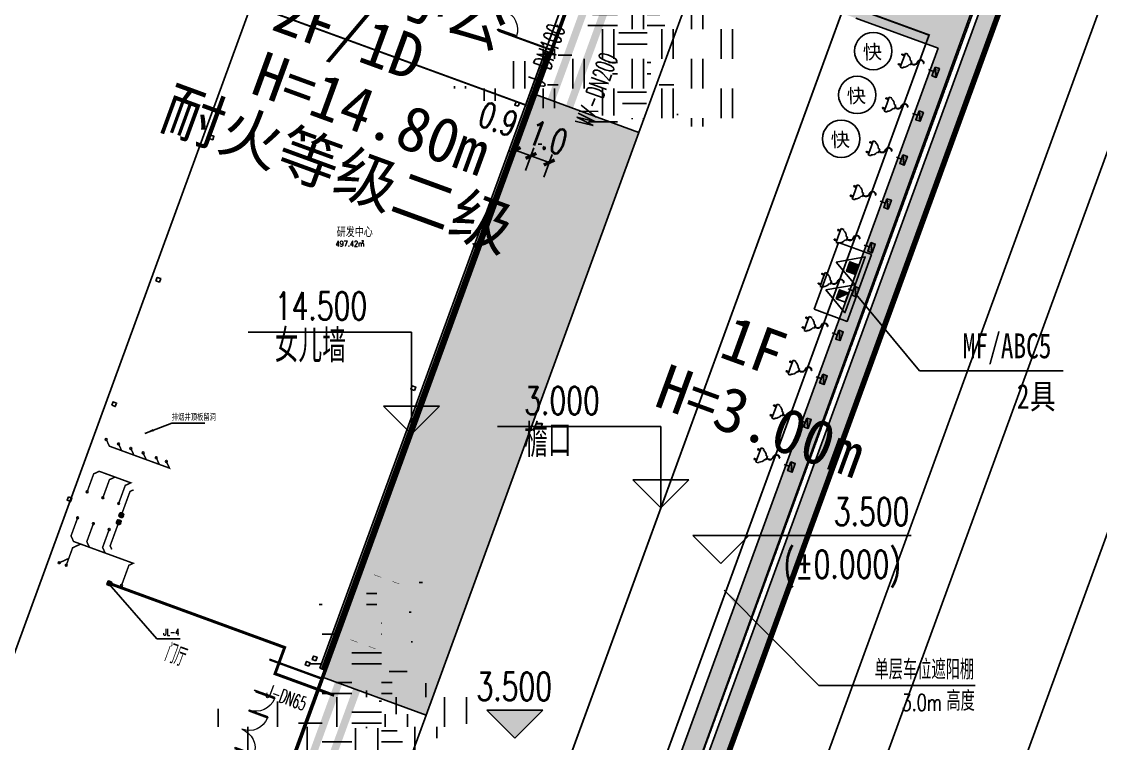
# Model space of a CAD drawing. Extents: x -11 to 40589024741, y -2 to 3380586937.
# Drawn here: x 40588321993 to 40588379754, y 3380354714 to 3380393351 of the extents above; entities that cross this region are included whole.
import ezdxf
from ezdxf.enums import TextEntityAlignment as Align

# ---------------------------------------------------------------- set-up
doc = ezdxf.new("R2010")
doc.units = 0
doc.header["$LTSCALE"] = 10
doc.header["$MEASUREMENT"] = 0
doc.linetypes.add('CENTER', pattern=[50.800000000000004, 31.75, -6.35, 6.35, -6.35])
doc.linetypes.add('DASH', pattern=[0.35, 0.25, -0.1])
doc.layers.get('Defpoints').update_dxf_attribs({"color": 210})
for name, color, linetype in [('0-WALL', 252, 'Continuous'), ('1-单体污水', 50, 'Continuous'), ('10平面$0$WINDOW', 4, 'Continuous'), ('A-FIRE-TEXT', 61, 'Continuous'), ('A-HATCH-1', 252, 'Continuous'), ('CURTWALL', 252, 'Continuous'), ('DIM_给水', 3, 'Continuous'), ('EQUIP_地漏', 7, 'Continuous'), ('FM_ZF消防', 1, 'Continuous'), ('PUB_TEXT', 7, 'Continuous'), ('SB_ZF污水', 2, 'Continuous'), ('SB_ZF消防', 1, 'Continuous'), ('TEXT_消防', 1, 'Continuous'), ('TEXT_给水', 3, 'Continuous'), ('WINDOW', 252, 'Continuous'), ('建-引出', 3, 'Continuous'), ('建-房间', 252, 'Continuous')]:
    doc.layers.add(name, color=color, linetype=linetype)
for name, color, linetype, lineweight in [('GPS-ZF消防', 1, 'TG_X', 60), ('GPS-ZF给水', 3, 'TG_J', 60), ('LG-ZF污水', 2, 'Continuous', 60), ('LG-ZF给水', 3, 'Continuous', 60)]:
    doc.layers.add(name, color=color, linetype=linetype, lineweight=lineweight)
doc.styles.add('-宋体', font='', dxfattribs={"width": 0.75})
doc.styles.add('_TCH_DIM_T3', font='SIMPLEX', dxfattribs={"width": 0.7058823529411765, "bigfont": 'GBCBIG'})
doc.styles.add('_TWT_PIPEDN', font='SIMPLEX', dxfattribs={"width": 0.6, "height": 3, "bigfont": 'HZTXT'})
doc.styles.add('_TWT_SERIAL', font='SIMPLEX', dxfattribs={"width": 0.8, "height": 3, "bigfont": 'HZTXT'})
doc.styles.add('A-AREA', font='SIMPLEX', dxfattribs={"bigfont": 'GBCBIG'})
doc.styles.add('A-STANDARD', font='SIMPLEX', dxfattribs={"bigfont": 'GBCBIG'})
doc.styles.add('note_txt', font='arial.ttf', dxfattribs={"width": 0.75})
doc.styles.get("Standard").update_dxf_attribs({"font": 'GBENOR', "width": 0.7, "bigfont": 'GBCBIG'})
doc.styles.add('TG_LINETYPE', font='SIMPLEX', dxfattribs={"width": 0.8, "height": 3.5, "bigfont": 'HZTXT'})
doc.styles.add('黑体', font='simhei.ttf', dxfattribs={"height": 12})
doc.styles.get('-宋体').set_extended_font_data('SimSun')
doc.linetypes.add('TG_J', pattern='A,2,-0.3,["J",TG_LINETYPE,S=0.1,R=0,X=-0.23,Y=-0.15],0', length=2.3)
doc.linetypes.add('TG_WX', pattern='A,3,-0.6,["WX",TG_LINETYPE,S=0.1,R=0,X=-0.52,Y=-0.15],0', length=3.6)
doc.linetypes.add('TG_X', pattern='A,5,-0.3,["X",TG_LINETYPE,S=0.1,R=0,X=-0.23,Y=-0.15],0', length=5.3)
doc.dimstyles.new('_TCH_ARCH&&450', dxfattribs={"dimtxt": 1338.75, "dimasz": 450, "dimexe": 450, "dimexo": 450, "dimgap": 568.1250000000001, "dimtad": 1, "dimdec": 1, "dimlfac": 0.001, "dimzin": 0, "dimdsep": 46, "dimtxsty": '_TCH_DIM_T3', "dimblk": 'ARCHTICK', "dimcen": 0.09, "dimclrt": 7, "dimazin": 2, "dimtfac": 1, "dimtdec": 1, "dimtix": 1, "dimtmove": 2, "dimatfit": 3, "dimfxl": 1, "dimtolj": 1, "dimtzin": 0, "dimarcsym": 0})
pattern_1 = [(359.7997433640027, (40586781652.23563, 3380096977.4066), (1605.582436069864, 1594.398018370558), [240, -48, 64, -48, 240, -960]), (359.7997433640027, (40586781572.40391, 3380097025.685915), (1605.582436069864, 1594.398018370558), [160, -120, 240, -120, 160, -800]), (359.7997433640027, (40586782134.63737, 3380097663.72473), (1605.582436069864, 1594.398018370558), [200, -80, 200, -1120]), (359.7997433640027, (40586781335.7607, 3380097986.51888), (1605.582436069864, 1594.398018370558), [80, -160, 80, -1280]), (89.79974336400268, (40586781495.75972, 3380097985.959663), (-1594.398018370558, 1605.582436069864), [143.9999999999999, -1456]), (89.79974336400268, (40586781972.40147, 3380097024.28786), (-1594.398018370558, 1605.582436069864), [159.9999999999999, -1440]), (89.79974336400268, (40586782374.6359, 3380097662.8859), (-1594.398018370558, 1605.582436069864), [159.9999999999999, -1440]), (44.79974336400269, (40586782180.34427, 3380097007.560975), (5.59220884975889, 1599.99022725065), [160, -2102.7416992]), (134.7997433640026, (40586781764.34681, 3380097009.014949), (-1599.99022725065, 5.59220884975889), [160, -2102.741699199999]), (63.23469218400269, (40586782132.37251, 3380097015.728695), (5.59220893125007, 1599.990227220076), [160, -3417.7087632]), (75.76349989400268, (40586782052.40098, 3380097024.008257), (5.592208906717815, 1599.990226980322), [159.9999999999999, -6436.969001599999]), (75.76349989400268, (40586782454.63541, 3380097662.606292), (5.592208906717815, 1599.990226980322), [128, -6468.969001599999]), (75.76349989400268, (40586781527.75951, 3380097985.847823), (5.592208906717815, 1599.990226980322), [112, -6484.969001599998]), (103.8359868340026, (40586781892.40195, 3380097024.567471), (5.592208790911286, 1599.990226980727), [160, -6436.9690016]), (103.8359868340026, (40586782294.63638, 3380097663.165513), (5.592208790911286, 1599.990226980727), [128, -6468.9690016]), (103.8359868340026, (40586781463.75992, 3380097986.071505), (5.592208790911286, 1599.990226980727), [112, -6484.9690016]), (116.3647945640027, (40586781812.37448, 3380097016.847134), (5.592208209553519, 1599.990227222598), [159.9999999999999, -3417.706876319998])]

# ---------------------------------------------------------------- blocks, each defined once
blk = doc.blocks.new('gfctuc')
blk.add_lwpolyline([(2035210, 4060000), (2035210, 4059500), (2035460, 4059500), (2035460, 4060000)], close=True)
blk.add_lwpolyline([(2035210, 4060000), (2035460, 4059500)])
at = {"layer": 'A-FIRE-TEXT', "style": 'note_txt', "width": 0.75}
blk.add_text('充电桩', height=139.1772151898734, rotation=270, dxfattribs=at).set_placement((2035259.942341931, 4059972.67247209))
blk = doc.blocks.new('AD-P-B01-B04$0$AD-PMDT-B1F$0$sdftr')
at = {"color": 0}
for p, q in [((-63179.66820573807, -35533.68236541748), (-63179.66820430756, -35513.68236541748)), ((-63029.66820287704, -35498.68238067627), (-63164.66820287704, -35498.68236541748)), ((-63029.66820669174, -35548.68238067627), (-63164.66820669174, -35548.68236541748)), ((-62879.66819572449, -35398.68238830566), (-63029.66819524765, -35398.68238067627)), ((-63029.66819524765, -35398.68238067627), (-63029.66822576523, -35798.68238067627)), ((-63029.66819524765, -36198.68238067627), (-63029.66822576523, -35798.68238067627)), ((-62879.66819953918, -35450.44548034668), (-62879.66819572449, -35398.68238830566)), ((-62631.43132638931, -35698.68235015869), (-62554.6682343483, -35698.6823425293)), ((-62554.6682343483, -35698.6823425293), (-62554.66821861267, -35898.6823425293)), ((-61279.66822099686, -35798.68238067627), (-61567.85486793518, -35798.68238067627)), ((-63179.66820573807, -36063.68238830566), (-63179.66820430756, -36083.68238830566)), ((-63029.66820669174, -36048.68238067627), (-63164.66820669174, -36048.68238830566)), ((-63029.66820287704, -36098.68238067627), (-63164.66820287704, -36098.68238830566)), ((-62879.66819572449, -36198.68236541748), (-63029.66819524765, -36198.68238067627)), ((-62879.66819953918, -36146.91927337646), (-62879.66819572449, -36198.68236541748)), ((-62554.66821861267, -35898.6823425293), (-62631.43131160736, -35898.68235015869)), ((-61903.29194688797, -36025.89001464844), (-61922.4681019783, -36020.20890045166))]:
    blk.add_line(p, q, dxfattribs=at)
for centre, radius, start, end in [((-63164.66820573807, -35513.68236541748), 14.99999983901487, 89.9994481207151, 179.9994487804537), ((-63164.66820573807, -35533.68236541748), 14.99999983901487, 179.999448780454, 270.0005518792849), ((-62979.6682267189, -35798.68238067627), 362.3105625749882, 16.02198612476414, 73.97801164851737), ((-62446.55021762848, -35969.03827667236), 211.7687965552811, 4.050402696118208, 120.7003111546453), ((-62446.55021762848, -35969.03827667236), 191.7687965552811, 4.615471466981901, 124.3185581620063), ((-63164.66820573807, -36063.68238830566), 14.99999983901487, 89.9994481207151, 179.9994487804623), ((-63164.66820573807, -36083.68238830566), 14.99999983901487, 179.9994487804626, 270.0005518792849), ((-62979.6682267189, -35798.68237304688), 362.3105625749882, 286.0219884239605, 343.9780126323384), ((-62076.24815130234, -35974.6501159668), 180.3867392073174, 173.3008811960428, 343.4975827951577), ((-62076.24815130234, -35974.6501159668), 160.3867392073174, 172.6314133079396, 343.4975850111159)]:
    blk.add_arc(centre, radius, start, end, dxfattribs=at)
at = {"xscale": -1, "rotation": 179.884104689103}
blk.add_blockref('gfctuc', (-2088273.631606102, 4028059.740234375), dxfattribs=at)
blk = doc.blocks.new('G$CBCF8E9EB')
blk.add_circle((0, 0), 1.000000000144161)
at = {"layer": 'PUB_TEXT', "style": '黑体'}
blk.add_text('快', height=0.7499999999999999, rotation=91.13371696691001, dxfattribs=at).set_placement((0.03260009200312197, -0.04583548964001238), align=Align.MIDDLE)
blk = doc.blocks.new('_ArchTick')
at = {"color": 0, "linetype": 'ByBlock', "const_width": 0.4}
blk.add_lwpolyline([(-0.5, -0.5), (0.5, 0.5)], dxfattribs=at)
blk = doc.blocks.new('*D1155')
at = {"layer": 'Defpoints', "color": 0, "transparency": 16777216}
for p in [(40588350241.50848, 3380385807.593119), (40588348824.6784, 3380384954.918186), (40588349799.80706, 3380384598.645052)]:
    blk.add_point(p, dxfattribs=at)
at = {"layer": 'FM_ZF消防', "color": 0, "lineweight": -2, "transparency": 16777216}
for p, q in [((40588348979.1061, 3380385377.590738), (40588349420.80753, 3380386586.538805)), ((40588349266.37982, 3380386163.866253), (40588350241.50848, 3380385807.593119)), ((40588349954.23476, 3380385021.317604), (40588350395.93619, 3380386230.265671))]:
    blk.add_line(p, q, dxfattribs=at)
at = {"layer": 'FM_ZF消防', "color": 0, "lineweight": -2, "transparency": 16777216, "xscale": 450, "yscale": 450, "zscale": 450}
for p, rotation in [((40588349266.37982, 3380386163.866253), 159.9297117251707), ((40588350241.50848, 3380385807.593119), 339.9297117251706)]:
    blk.add_blockref('_ArchTick', p, dxfattribs=dict(at, rotation=rotation))
at = {"layer": 'FM_ZF消防', "color": 7, "transparency": 16777216, "insert": (40588350178.62032, 3380387148.079208), "char_height": 1338.75, "attachment_point": 5, "rotation": 339.92971182822663, "style": '_TCH_DIM_T3'}
blk.add_mtext('\\A1;1.0', dxfattribs=at)
blk = doc.blocks.new('*D1156')
at = {"layer": 'Defpoints', "color": 0, "transparency": 16777216}
for p in [(40588349266.37983, 3380386163.866257), (40588347979.78815, 3380385263.607405), (40588348824.67841, 3380384954.918188)]:
    blk.add_point(p, dxfattribs=at)
at = {"layer": 'FM_ZF消防', "color": 0, "lineweight": -2, "transparency": 16777216}
for p, q in [((40588348134.21584, 3380385686.279957), (40588348575.91727, 3380386895.228024)), ((40588348421.48957, 3380386472.555473), (40588349266.37983, 3380386163.866257)), ((40588348979.1061, 3380385377.59074), (40588349420.80753, 3380386586.538807))]:
    blk.add_line(p, q, dxfattribs=at)
at = {"layer": 'FM_ZF消防', "color": 0, "lineweight": -2, "transparency": 16777216, "xscale": 450, "yscale": 450, "zscale": 450}
for p, rotation in [((40588348421.48957, 3380386472.555473), 159.9297117085167), ((40588349266.37983, 3380386163.866257), 339.9297117085168)]:
    blk.add_blockref('_ArchTick', p, dxfattribs=dict(at, rotation=rotation))
at = {"layer": 'FM_ZF消防', "color": 7, "transparency": 16777216, "insert": (40588347514.74721, 3380388121.35224), "char_height": 1338.75, "attachment_point": 5, "rotation": 339.9297118206503, "style": '_TCH_DIM_T3'}
blk.add_mtext('\\A1;0.9', dxfattribs=at)
blk = doc.blocks.new('$TwtSys$00000147')
blk.add_circle((0, 0, 1e-08), 25)
blk = doc.blocks.new('$TwtSys$00000141')
for p, q in [((-94.19606303561523, 7.672111694559135), (-10.08309029082739, 91.78508443935061)), ((-94.19606303561523, 7.672111694559135), (-10.08309029082739, 91.78508443935061)), ((-87.21916889109707, -35.05448014085778), (35.05448014085778, 87.21916889110071)), ((-87.21916889109707, -35.05448014085778), (35.05448014085778, 87.21916889110071)), ((-66.46803743153214, -66.46803743153941), (66.46803743153214, 66.46803743153214)), ((-66.46803743153214, -66.46803743153578), (66.46803743153214, 66.46803743153214)), ((-32.35611368903483, -87.061266563549), (87.58274635417911, 32.87759347966494)), ((-32.35611368903483, -87.061266563549), (87.58274635417911, 32.87759347966858)), ((11.43110768805855, -92.25951895252001), (92.2594807012465, -11.43114593933933)), ((11.43110768805855, -92.25951895252001), (92.2594807012465, -11.43114593933933))]:
    blk.add_line(p, q)
blk.add_circle((0, 0), 94)
blk.add_circle((0, 0), 94)
blk = doc.blocks.new('10平面$0$$DorLib2D$00000002')
for p, q in [((-0.5, -1e-16), (-0.5000000000000007, 0.4875)), ((-0.4750000000000007, 0.4875), (-0.5000000000000007, 0.4875)), ((-0.475, 0), (-0.4750000000000007, 0.4875)), ((0.475, 0), (0.4750000000000007, 0.4875)), ((0.4750000000000007, 0.4875), (0.5000000000000007, 0.4875)), ((0.5, -1e-16), (0.5000000000000007, 0.4875)), ((-0.5, -1e-16), (-0.475, 0)), ((0.5, -1e-16), (0.475, 0))]:
    blk.add_line(p, q)
at = {"lineweight": 13}
for centre, start, end in [((-0.4875, 0), 0, 88.53071641864632), ((0.4875, 0), 91.46928358135372, 180)]:
    blk.add_arc(centre, 0.4875, start, end, dxfattribs=at)
blk = doc.blocks.new('10平面$0$$DorLib2D$00000001')
for p, q in [((0.45, 0.9750000000000001), (0.5000000000000002, 0.9750000000000001)), ((0.45, 0), (0.45, 0.9750000000000001)), ((0.5, 0), (0.5, 0.9750000000000001)), ((0.5, 0), (0.45, 0))]:
    blk.add_line(p, q)
at = {"lineweight": 13}
blk.add_arc((0.475, 0), 0.975, 91.4692835813538, 180, dxfattribs=at)
blk = doc.blocks.new('$ATTACHMENT$00000214')
h = blk.add_hatch()
h.set_pattern_fill('ANSI31', color=256, scale=200, style=0)
h.set_pattern_definition([(45, (-38543.80223862439, -6842.63859106258), (-17.67766952966369, 17.67766952966369), [])])
h.paths.add_polyline_path([(-64.92232553117356, 1.936813719180464), (64.922325531159, 1.936813719180464), (64.922325531159, -127.9078373431521), (-64.92232553117356, -127.9078373431521)])
for points in [[(0, 171.8081853693711), (-198.3870041439732, -171.8081853693711), (198.3870041439732, -171.8081853693711)], [(-64.92232553117356, 1.936813719180464), (64.922325531159, 1.936813719180464), (64.922325531159, -127.9078373431521), (-64.92232553117356, -127.9078373431521)]]:
    blk.add_lwpolyline(points, close=True)

msp = doc.modelspace()

# ---------------------------------------------------------------- hatches: boundary and pattern name
at = {"layer": '0-WALL'}
h = msp.add_hatch(dxfattribs=at)
h.set_pattern_fill('草坪或沼泽', color=256, scale=400, angle=-0.2002566359973439)
h.set_pattern_definition(pattern_1)
h.paths.add_polyline_path([(40588302101.65063, 3380196170.468816), (40588275532.99889, 3380123451.400391), (40588213851.09888, 3380137607.100394), (40588128542.39888, 3380162853.200394), (40588051310.19772, 3380185028.900719), (40588215760.93867, 3380403827.430827), (40588224457.89889, 3380415266.100397), (40588259176.22743, 3380461579.853973), (40588327409.83173, 3380431029.725285), (40588344233.50636, 3380419662.492857), (40588367371.5578, 3380409302.928), (40588374373.70445, 3380393980.898594), (40588343265.0993, 3380308835.863516), (40588342325.82697, 3380309179.036222), (40588348228.41968, 3380325334.510901), (40588347758.97752, 3380325506.026352), (40588351316.98, 3380333787.979114), (40588373293.57957, 3380393938.55436), (40588366618.76474, 3380408544.319475), (40588343745.60789, 3380418785.283479), (40588326921.93328, 3380430152.515906), (40588259497.00458, 3380460340.577487), (40588225255.99977, 3380414663.566939), (40588216558.65724, 3380403224.394626), (40588052982.28776, 3380185589.19869), (40588128822.27935, 3380163813.243824), (40588214105.07047, 3380138574.811257), (40588274896.56686, 3380124623.454612), (40588301162.37835, 3380196513.641506)])
h.paths.add_polyline_path([(40588308330.11839, 3380213217.941715), (40588307390.84607, 3380213561.114415), (40588309294.96852, 3380218774.420028), (40588308825.8936, 3380218945.745433), (40588312382.5983, 3380227228.097439), (40588336080.2008, 3380292084.600181), (40588337019.47311, 3380291741.427476)])
h = msp.add_hatch(dxfattribs=at)
h.set_pattern_fill('草坪或沼泽', color=256, scale=400, angle=-0.2002566359973439)
h.set_pattern_definition([(359.7997433640027, (40586781652.23563, 3380096977.4066), (1605.582436069863, 1594.398018370559), [240, -48, 64, -48, 240, -960]), (359.7997433640027, (40586781572.40391, 3380097025.685915), (1605.582436069863, 1594.398018370559), [160, -120, 240, -120, 160, -800]), (359.7997433640027, (40586782134.63737, 3380097663.72473), (1605.582436069863, 1594.398018370559), [200, -80, 200, -1120]), (359.7997433640027, (40586781335.7607, 3380097986.51888), (1605.582436069863, 1594.398018370559), [80, -160, 80, -1280]), (89.79974336400268, (40586781495.75972, 3380097985.959663), (-1594.398018370559, 1605.582436069863), [143.9999999999999, -1456]), (89.79974336400268, (40586781972.40147, 3380097024.28786), (-1594.398018370559, 1605.582436069863), [159.9999999999999, -1440]), (89.79974336400268, (40586782374.6359, 3380097662.8859), (-1594.398018370559, 1605.582436069863), [159.9999999999999, -1440]), (44.79974336400269, (40586782180.34427, 3380097007.560975), (5.592208849759004, 1599.99022725065), [160, -2102.7416992]), (134.7997433640026, (40586781764.34681, 3380097009.014949), (-1599.99022725065, 5.592208849759004), [160, -2102.741699199999]), (63.23469218400269, (40586782132.37251, 3380097015.728695), (5.59220893125007, 1599.990227220076), [160, -3417.7087632]), (75.76349989400268, (40586782052.40098, 3380097024.008257), (5.592208906717815, 1599.990226980322), [159.9999999999999, -6436.969001599999]), (75.76349989400268, (40586782454.63541, 3380097662.606292), (5.592208906717815, 1599.990226980322), [128, -6468.969001599999]), (75.76349989400268, (40586781527.75951, 3380097985.847823), (5.592208906717815, 1599.990226980322), [112, -6484.969001599998]), (103.8359868340026, (40586781892.40195, 3380097024.567471), (5.592208790911286, 1599.990226980727), [160, -6436.9690016]), (103.8359868340026, (40586782294.63638, 3380097663.165513), (5.592208790911286, 1599.990226980727), [128, -6468.9690016]), (103.8359868340026, (40586781463.75992, 3380097986.071505), (5.592208790911286, 1599.990226980727), [112, -6484.9690016]), (116.3647945640027, (40586781812.37448, 3380097016.847134), (5.592208209553178, 1599.990227222599), [159.9999999999999, -3417.706876319998])])
edge = h.paths.add_edge_path()
edge.add_line((40588347473.74732, 3380325610.238097), (40588347683.54144, 3380326090.42787))
edge.add_line((40588347683.54144, 3380326090.42787), (40588351031.62238, 3380333884.752417))
edge.add_line((40588351031.62238, 3380333884.752417), (40588372861.52964, 3380393921.616653))
edge.add_line((40588372861.52964, 3380393921.616653), (40588366317.64748, 3380408240.876073))
edge.add_line((40588366317.64748, 3380408240.876073), (40588343550.44849, 3380418434.399735))
edge.add_line((40588343550.44849, 3380418434.399735), (40588326726.77381, 3380429801.632178))
edge.add_line((40588326726.77381, 3380429801.632178), (40588259625.31542, 3380459844.866894))
edge.add_line((40588259625.31542, 3380459844.866894), (40588073765.91951, 3380212575.66465))
edge.add_line((40588073765.91951, 3380212575.66465), (40588074114.24911, 3380212476.750173))
edge.add_line((40588074114.24911, 3380212476.750173), (40588253152.5882, 3380450673.037109))
edge.add_line((40588253152.5882, 3380450673.037109), (40588254435.22427, 3380450204.422307))
edge.add_line((40588254435.22426, 3380450204.422312), (40588256320.90167, 3380455368.658761))
edge.add_line((40588256320.90168, 3380455368.658754), (40588326766.81535, 3380429630.545198))
edge.add_line((40588326766.81535, 3380429630.5452), (40588324880.26955, 3380424466.932958))
edge.add_line((40588324880.26955, 3380424466.93296), (40588331455.15974, 3380422064.756639))
edge.add_line((40588331455.15974, 3380422064.756637), (40588332483.92516, 3380424880.513825))
edge.add_line((40588332483.92516, 3380424880.513825), (40588335301.73654, 3380423850.997883))
edge.add_line((40588335301.73654, 3380423850.997883), (40588334273.03025, 3380421035.31484))
edge.add_line((40588334273.03025, 3380421035.31484), (40588353055.22745, 3380414173.051638))
edge.add_line((40588353055.22745, 3380414173.051638), (40588361187.80811, 3380410524.8103))
edge.add_arc((40588348999.16582, 3380398232.729486), 17310.63983173795, -14.619993948344586, 45.2420907396521, ccw=False)
edge.add_line((40588365749.30704, 3380393863.402212), (40588366656.65319, 3380393529.94107))
edge.add_line((40588366656.65319, 3380393529.94107), (40588371065.31603, 3380391919.168731))
edge.add_line((40588371065.31603, 3380391919.168731), (40588346912.35277, 3380325815.879339))
edge.add_line((40588346912.35277, 3380325815.879339), (40588347473.74732, 3380325610.238097))
h = msp.add_hatch(dxfattribs=at)
h.set_pattern_fill('草坪或沼泽', color=256, scale=400, angle=-0.2002566359973439)
h.set_pattern_definition(pattern_1)
h.paths.add_polyline_path([(40588338112.05753, 3380358255.377251), (40588343653.35165, 3380356230.809268), (40588355046.68538, 3380387414.650385), (40588349505.3901, 3380389439.218788)])
for points in [[(40588359615.21195, 3380362911.147307), (40588360164.97887, 3380362188.543401), (40588360335.10157, 3380362357.830932)], [(40588348394.86738, 3380354993.081846), (40588349894.86738, 3380356493.081846), (40588346894.86738, 3380356493.081846)]]:
    msp.add_hatch(color=256, dxfattribs=at).paths.add_polyline_path(points, flags=17)
at = {"layer": '1-单体污水'}
for points in [[(40588326693.58946, 3380370625.049023), (40588326657.31644, 3380370608.188778), (40588326664.30018, 3380370593.164002)], [(40588326693.58946, 3380370625.049023), (40588326679.86256, 3380370587.478129), (40588326664.30018, 3380370593.164002)], [(40588325853.40825, 3380369141.413025), (40588325815.83736, 3380369155.139932), (40588325821.52322, 3380369170.702306)], [(40588325853.40825, 3380369141.413025), (40588325836.548, 3380369177.686048), (40588325821.52322, 3380369170.702306)], [(40588326150.78303, 3380369279.637281), (40588326133.92278, 3380369315.910304), (40588326148.94756, 3380369322.894045)], [(40588326150.78303, 3380369279.637281), (40588326164.50993, 3380369317.208175), (40588326148.94756, 3380369322.894045)], [(40588329910.59724, 3380369449.682621), (40588329896.87029, 3380369412.111741), (40588329987.57449, 3380369378.972042)], [(40588329910.59724, 3380369449.682621), (40588329946.87024, 3380369466.542912), (40588329987.57449, 3380369378.972042)], [(40588326698.75336, 3380368832.557629), (40588326661.18246, 3380368846.284536), (40588326666.86833, 3380368861.84691)], [(40588326698.75336, 3380368832.557629), (40588326681.89311, 3380368868.830651), (40588326666.86833, 3380368861.84691)], [(40588327544.09845, 3380368523.702235), (40588327527.2382, 3380368559.975257), (40588327512.21342, 3380368552.991516)], [(40588327841.47323, 3380368661.926491), (40588327855.20013, 3380368699.497385), (40588327945.9043, 3380368666.3577)], [(40588327841.47323, 3380368661.926491), (40588327858.33347, 3380368625.653469), (40588327945.9043, 3380368666.3577)], [(40588327544.09845, 3380368523.702235), (40588327506.52756, 3380368537.429142), (40588327512.21342, 3380368552.991516)], [(40588327797.99501, 3380368198.717422), (40588327760.42412, 3380368212.444329), (40588327766.10999, 3380368228.006703)], [(40588327797.99501, 3380368198.717422), (40588327781.13477, 3380368234.990445), (40588327766.10999, 3380368228.006703)], [(40588324639.8681, 3380365819.922712), (40588324602.2972, 3380365833.649619), (40588324596.61133, 3380365818.08724)], [(40588324639.8681, 3380365819.922712), (40588324603.59507, 3380365803.062467), (40588324596.61133, 3380365818.08724)], [(40588324727.60874, 3380365187.088037), (40588324690.03785, 3380365200.814943), (40588324695.72372, 3380365216.377317)], [(40588324727.60874, 3380365187.088037), (40588324710.7485, 3380365223.361059), (40588324695.72372, 3380365216.377317)], [(40588324778.09235, 3380365522.547933), (40588324741.81933, 3380365505.687688), (40588324748.80307, 3380365490.662912)], [(40588324778.09235, 3380365522.547933), (40588324764.36545, 3380365484.977039), (40588324748.80307, 3380365490.662912)], [(40588325485.2132, 3380365511.067304), (40588325447.6423, 3380365524.794211), (40588325441.95643, 3380365509.231833)], [(40588325485.2132, 3380365511.067304), (40588325448.94017, 3380365494.20706), (40588325441.95643, 3380365509.231833)], [(40588326330.55829, 3380365202.211898), (40588326292.9874, 3380365215.938805), (40588326287.30152, 3380365200.376427)], [(40588326330.55829, 3380365202.211898), (40588326294.28526, 3380365185.351654), (40588326287.30152, 3380365200.376427)], [(40588326734.15973, 3380365286.973151), (40588326696.58884, 3380365300.700058), (40588326690.90296, 3380365285.13768)], [(40588326734.15973, 3380365286.973151), (40588326697.8867, 3380365270.112907), (40588326690.90296, 3380365285.13768)], [(40588327739.01003, 3380364249.104947), (40588327701.43914, 3380364262.831854), (40588327707.12502, 3380364278.394228)], [(40588327739.01003, 3380364249.104947), (40588327722.14979, 3380364285.37797), (40588327707.12502, 3380364278.394228)], [(40588327969.85492, 3380364356.40511), (40588327983.58183, 3380364393.976004), (40588328074.28599, 3380364360.836319)], [(40588327969.85492, 3380364356.40511), (40588327986.71516, 3380364320.132088), (40588328074.28599, 3380364360.836319)]]:
    msp.add_hatch(color=256, dxfattribs=at).paths.add_polyline_path(points)
at = {"layer": 'A-HATCH-1'}
h = msp.add_hatch(dxfattribs=at)
h.set_pattern_fill('EARTH', color=256, scale=500)
h.set_pattern_definition([(0, (14318.43548583984, 38898.52059698105), (1587.5, 1587.5), [1587.5, -1587.5]), (0, (14318.43545532227, 39493.83311605453), (1587.5, 1587.5), [1587.5, -1587.5]), (0, (14318.43544006348, 40089.14562559128), (1587.5, 1587.5), [1587.5, -1587.5]), (90, (14516.87298583984, 40287.58310651779), (-1587.5, 1587.5), [1587.5, -1587.5]), (90, (15112.18548583984, 40287.5830988884), (-1587.5, 1587.5), [1587.5, -1587.5]), (90, (15707.49798583984, 40287.58311033249), (-1587.5, 1587.5), [1587.5, -1587.5])])
h.paths.add_polyline_path([(40588349505.39124, 3380389439.218363), (40588352010.55056, 3380396295.906843), (40588357551.6507, 3380394270.803485), (40588355046.68536, 3380387414.650386)])
h = msp.add_hatch(dxfattribs=at)
h.set_pattern_fill('EARTH', color=256, scale=500)
h.set_pattern_definition([(0, (93.9272232055664, -34.31726121902466), (1587.5, 1587.5), [1587.5, -1587.5]), (0, (93.9272232055664, 560.9952349662781), (1587.5, 1587.5), [1587.5, -1587.5]), (0, (93.92721557617188, 1156.307736873627), (1587.5, 1587.5), [1587.5, -1587.5]), (90, (292.3647232055664, 1354.745248317719), (-1587.5, 1587.5), [1587.5, -1587.5]), (90, (887.6772232055664, 1354.745240688324), (-1587.5, 1587.5), [1587.5, -1587.5]), (90, (1482.989723205566, 1354.745234966278), (-1587.5, 1587.5), [1587.5, -1587.5])])
h.paths.add_polyline_path([(40588335280.88297, 3380350506.380512), (40588338112.05752, 3380358255.37725), (40588343653.35165, 3380356230.809268), (40588340822.17712, 3380348481.812509)])
at = {"layer": 'GPS-ZF给水', "linetype": 'Continuous'}
for points in [[(40588336076.98045, 3380359850.619996), (40588336104.43426, 3380359925.761783), (40588336179.57604, 3380359898.307969)], [(40588336076.98045, 3380359850.619996), (40588336152.12223, 3380359823.166183), (40588336179.57604, 3380359898.307969)], [(40588335562.92496, 3380358443.63703), (40588335487.78317, 3380358471.090843), (40588335460.33054, 3380358395.952292)], [(40588335562.92496, 3380358443.63703), (40588335535.46791, 3380358368.496425), (40588335460.33054, 3380358395.952292)]]:
    msp.add_hatch(color=256, dxfattribs=at).paths.add_polyline_path(points)

# ---------------------------------------------------------------- linework, layer by layer
at = {"layer": '0-WALL', "ltscale": 10}
msp.add_line((40588383476.79335, 3380395583.062088), (40588353525.09521, 3380313604.501588), dxfattribs=at)
at = {"layer": '0-WALL', "linetype": 'CENTER', "ltscale": 0.2}
msp.add_line((40588275533, 3380123451.4), (40588374373.70558, 3380393980.898193), dxfattribs=at)
at = {"layer": '0-WALL'}
for p, q in [((40588351031.62238, 3380333884.752417), (40588372861.52964, 3380393921.616653)), ((40588366656.65319, 3380393529.94107), (40588371065.31603, 3380391919.168731)), ((40588371065.31603, 3380391919.168731), (40588346912.35277, 3380325815.879339)), ((40588342867.34693, 3380376724.711568), (40588334125.1427, 3380376724.711568)), ((40588342867.34693, 3380371270.725507), (40588342867.34693, 3380376724.711568)), ((40588342867.34693, 3380371270.725507), (40588341367.34693, 3380372770.725507)), ((40588344367.34693, 3380372770.725507), (40588341367.34693, 3380372770.725507)), ((40588342867.34693, 3380371270.725507), (40588344367.34693, 3380372770.725507)), ((40588356222.25495, 3380371677.081203), (40588347480.05072, 3380371677.081203)), ((40588356222.25495, 3380367320.55537), (40588356222.25495, 3380371677.081203)), ((40588356222.25495, 3380367320.55537), (40588354722.25495, 3380368820.55537)), ((40588357722.25495, 3380368820.55537), (40588354722.25495, 3380368820.55537)), ((40588356222.25495, 3380367320.55537), (40588357722.25495, 3380368820.55537)), ((40588359428.25659, 3380364347.311614), (40588357928.25659, 3380365847.311614)), ((40588357928.25659, 3380365847.311614), (40588369628.25659, 3380365847.311614)), ((40588359428.25659, 3380364347.311614), (40588360928.25659, 3380365847.311614)), ((40588359615.21195, 3380362911.147307), (40588364679.09064, 3380357822.286394)), ((40588364679.09064, 3380357822.286394), (40588373049.09064, 3380357822.286394)), ((40588348394.86738, 3380354993.081846), (40588346894.86738, 3380356493.081846)), ((40588349894.86738, 3380356493.081846), (40588346894.86738, 3380356493.081846)), ((40588348394.86738, 3380354993.081846), (40588349894.86738, 3380356493.081846))]:
    msp.add_line(p, q, dxfattribs=at)
at = {"layer": '0-WALL', "flags": 128}
msp.add_lwpolyline([(40588430262.1675, 3380502157.2), (40588425749.79999, 3380490884.7), (40588402255.8, 3380426580.9), (40588289449.6628, 3380117827.81713)], dxfattribs=at)
at = {"layer": '0-WALL'}
for points in [[(40588279663.92742, 3380120186.559477), (40588379774.60181, 3380394192.024467), (40588371135.52426, 3380413095.970189), (40588346673, 3380424048.539261), (40588329849.32545, 3380435415.771638), (40588230874.09999, 3380479729.8), (40588213435.8, 3380475126.9)], [(40588327409.83173, 3380431029.725285), (40588344233.50636, 3380419662.492857), (40588367371.5578, 3380409302.928), (40588374373.70445, 3380393980.898594), (40588343265.0993, 3380308835.863516), (40588342325.82697, 3380309179.036222), (40588348228.41968, 3380325334.510901), (40588347758.97752, 3380325506.026352), (40588351316.98, 3380333787.979114), (40588373293.57957, 3380393938.55436), (40588366618.76474, 3380408544.319475), (40588343745.60789, 3380418785.283479), (40588326921.93328, 3380430152.515906)], [(40588340186.34547, 3380410410.816366), (40588309194.42171, 3380325585.131804)], [(40588350266.50912, 3380391609.840342), (40588350342.00712, 3380391816.480273), (40588347552.36828, 3380392835.703102)], [(40588350294.68729, 3380391599.545162), (40588350380.48047, 3380391834.363263), (40588347562.66346, 3380392863.881272)], [(40588338249.32655, 3380358631.086229), (40588338077.74021, 3380358161.45006), (40588335259.9232, 3380359190.968069)], [(40588338221.14838, 3380358641.38141), (40588338059.85722, 3380358199.923411), (40588335270.21838, 3380359219.146239)]]:
    msp.add_lwpolyline(points, dxfattribs=at)
at = {"layer": '0-WALL', "color": 1, "linetype": 'DASH', "ltscale": 3, "const_width": 300}
msp.add_lwpolyline([(40588374373.70446, 3380393980.898591), (40588367371.55781, 3380409302.927993), (40588344233.50639, 3380419662.492842), (40588327409.83178, 3380431029.725266), (40588259176.22743, 3380461579.853973), (40588224457.8989, 3380415266.100388), (40588215760.93867, 3380403827.430825), (40588051310.19777, 3380185028.900704), (40588128542.3989, 3380162853.200386), (40588213851.09889, 3380137607.100389), (40588275532.99889, 3380123451.400389)], close=True, dxfattribs=at)
at = {"layer": '0-WALL', "linetype": 'CENTER', "ltscale": 0.2}
msp.add_lwpolyline([(40588374373.70446, 3380393980.898591), (40588367371.55781, 3380409302.927993), (40588344233.50639, 3380419662.492842), (40588327409.83178, 3380431029.725266), (40588259176.22743, 3380461579.853973), (40588224457.8989, 3380415266.100388), (40588215760.93867, 3380403827.430825), (40588051310.19777, 3380185028.900704), (40588128542.3989, 3380162853.200386), (40588213851.09889, 3380137607.100389), (40588275532.99889, 3380123451.400389)], close=True, dxfattribs=at)
at = {"layer": '0-WALL', "linetype": 'DASH'}
for points in [[(40588297421.67845, 3380186275.2518), (40588274896.56686, 3380124623.454611), (40588214105.07052, 3380138574.811246), (40588128822.27942, 3380163813.243817), (40588052982.28779, 3380185589.19868), (40588216558.6606, 3380403224.398946), (40588225255.99951, 3380414663.566556), (40588259497.00459, 3380460340.577489), (40588326921.93321, 3380430152.515933), (40588343745.60792, 3380418785.283481), (40588361534.81735, 3380410820.547568), (40588366618.76474, 3380408544.319479), (40588373293.57961, 3380393938.554342), (40588351315.52277, 3380333784.059697), (40588347755.68797, 3380325498.369755)], [(40588297139.89675, 3380186378.203611), (40588274705.63725, 3380124975.070877), (40588214181.26199, 3380138865.124507), (40588128906.24356, 3380164101.256846), (40588053483.91479, 3380185757.288075), (40588216797.97619, 3380403043.488082), (40588225495.42977, 3380414482.806521), (40588259593.23772, 3380459968.794543), (40588326775.56367, 3380429889.353124), (40588343599.23837, 3380418522.120672), (40588361412.22539, 3380410546.738856), (40588366392.92683, 3380408316.736924), (40588372969.54214, 3380393925.851067), (40588351036.59865, 3380333894.832758), (40588347480.05086, 3380325616.793515)]]:
    msp.add_lwpolyline(points, dxfattribs=at)
at = {"layer": '0-WALL', "color": 20, "true_color": 0xf72408}
for points, const_width in [([(40588309017.24251, 3380324808.789411), (40588308914.29071, 3380324527.007708), (40588204983.80682, 3380362499.063575), (40588211560.117, 3380380498.591922), (40588258364.53622, 3380440305.243856), (40588340280.27267, 3380410376.499106), (40588340177.32092, 3380410094.717414), (40588342807.28352, 3380409133.833927), (40588342910.23534, 3380409415.615627), (40588355167.73914, 3380404937.212323), (40588323801.75727, 3380319087.720896), (40588311578.57062, 3380323660.051459), (40588311647.2051, 3380323847.90593)], 200.0000000000001), ([(40588342837.82843, 3380330687.631072), (40588347346.28707, 3380329040.930484), (40588370580.04798, 3380392630.769003), (40588366071.53856, 3380394277.998633)], 100)]:
    msp.add_lwpolyline(points, close=True, dxfattribs=dict(at, const_width=const_width))
at = {"layer": '0-WALL', "color": 20, "linetype": 'DASH', "ltscale": 5, "true_color": 0xf72408, "const_width": 100}
msp.add_lwpolyline([(40588340130.35719, 3380410111.876067), (40588354783.00562, 3380404758.382419), (40588348983.3875, 3380388884.679962), (40588334330.73907, 3380394238.173609)], close=True, dxfattribs=at)
at = {"layer": '0-WALL'}
msp.add_lwpolyline([(40588338112.05753, 3380358255.377251), (40588343653.35165, 3380356230.809268), (40588355046.68538, 3380387414.650385), (40588349505.3901, 3380389439.218788)], close=True, dxfattribs=at)
at = {"layer": '1-单体污水', "const_width": 80}
for points in [[(40588326547.74756, 3380370938.812382), (40588326693.58946, 3380370625.049023)], [(40588326693.58946, 3380370625.049023), (40588327351.0801, 3380370384.828154)], [(40588327205.23818, 3380370698.591513), (40588327351.0801, 3380370384.828154)], [(40588327351.0801, 3380370384.828154), (40588328008.57073, 3380370144.607287)], [(40588327862.72881, 3380370458.370645), (40588328008.57073, 3380370144.607287)], [(40588328008.57073, 3380370144.607287), (40588328666.06136, 3380369904.386418)], [(40588328520.21942, 3380370218.149758), (40588328666.06134, 3380369904.386362)], [(40588328666.06136, 3380369904.386418), (40588329368.51582, 3380369647.737561)], [(40588329222.67853, 3380369961.49097), (40588329368.51582, 3380369647.737561)], [(40588329764.75529, 3380369763.446026), (40588329910.59721, 3380369449.682667)], [(40588325517.74457, 3380368222.692985), (40588325853.40825, 3380369141.413025)], [(40588325853.40825, 3380369141.413025), (40588326150.78303, 3380369279.637281)], [(40588326150.78303, 3380369279.637281), (40588326996.12814, 3380368970.781891)], [(40588329368.51582, 3380369647.737561), (40588329369.78497, 3380369645.007133)], [(40588329368.51582, 3380369647.737561), (40588329910.5972, 3380369449.682634)], [(40588326363.08968, 3380367913.837587), (40588326698.75336, 3380368832.557629)], [(40588326698.75336, 3380368832.557629), (40588326996.12814, 3380368970.781885)], [(40588326996.12814, 3380368970.781891), (40588327841.47323, 3380368661.926491)], [(40588327208.43477, 3380367604.982195), (40588327544.09845, 3380368523.702235)], [(40588327544.09845, 3380368523.702235), (40588327841.47323, 3380368661.926491)], [(40588327353.58104, 3380366982.34507), (40588327797.99501, 3380368198.717422)], [(40588327990.36176, 3380368288.132372), (40588327797.99501, 3380368198.717422)], [(40588324975.53176, 3380366738.642729), (40588324639.8681, 3380365819.922712)], [(40588325820.87686, 3380366429.787321), (40588325485.2132, 3380365511.067304)], [(40588327178.5737, 3380366503.345502), (40588326734.15973, 3380365286.973151)], [(40588324639.8681, 3380365819.922712), (40588324778.09235, 3380365522.547933)], [(40588326666.22195, 3380366120.931915), (40588326330.55829, 3380365202.211898)], [(40588324518.95869, 3380364616.007524), (40588324727.60874, 3380365187.088037)], [(40588324727.60874, 3380365187.088037), (40588325153.90986, 3380365385.239189)], [(40588324778.09235, 3380365522.547933), (40588325153.90986, 3380365385.239189)], [(40588325153.90986, 3380365385.239189), (40588325623.43745, 3380365213.692519)], [(40588325485.2132, 3380365511.067304), (40588325623.43745, 3380365213.692524)], [(40588325623.43745, 3380365213.692519), (40588326468.78254, 3380364904.837119)], [(40588326330.55829, 3380365202.211898), (40588326468.78254, 3380364904.837119)], [(40588326823.57468, 3380365094.6064), (40588326734.15973, 3380365286.973151)], [(40588324006.51428, 3380364377.815683), (40588324518.95869, 3380364616.007524)], [(40588324401.39324, 3380364294.227925), (40588324518.95869, 3380364616.007524)], [(40588326468.78254, 3380364904.837119), (40588327969.85492, 3380364356.40511)], [(40588327361.52143, 3380363215.909046), (40588327739.01003, 3380364249.104947)], [(40588327739.01003, 3380364249.104947), (40588327969.85492, 3380364356.40511)]]:
    msp.add_lwpolyline(points, dxfattribs=at)
at = {"layer": 'A-HATCH-1'}
for points in [[(40588349505.39124, 3380389439.218363), (40588352010.55056, 3380396295.906843), (40588357551.6507, 3380394270.803485), (40588355046.68536, 3380387414.650386)], [(40588335280.88297, 3380350506.380512), (40588338112.05752, 3380358255.37725), (40588343653.35165, 3380356230.809268), (40588340822.17712, 3380348481.812509)]]:
    msp.add_lwpolyline(points, close=True, dxfattribs=at)
at = {"layer": 'CURTWALL'}
for p, q in [((40588350012.90554, 3380391702.496984), (40588349978.58828, 3380391608.569767)), ((40588350294.68724, 3380391599.545182), (40588350012.90554, 3380391702.496984)), ((40588350106.83277, 3380391668.179717), (40588350072.51551, 3380391574.252501)), ((40588349978.58828, 3380391608.569767), (40588337967.54485, 3380358734.038032)), ((40588350072.51551, 3380391574.252501), (40588338061.47208, 3380358699.720765)), ((40588350166.44274, 3380391539.935234), (40588338155.39931, 3380358665.403498)), ((40588350260.36998, 3380391505.617967), (40588338249.32655, 3380358631.086231)), ((40588350260.36998, 3380391505.617966), (40588349978.58828, 3380391608.569767)), ((40588350200.76, 3380391633.862449), (40588350166.44274, 3380391539.935233)), ((40588350294.68724, 3380391599.545182), (40588350260.36998, 3380391505.617966)), ((40588338249.32655, 3380358631.086231), (40588337967.54485, 3380358734.038032))]:
    msp.add_line(p, q, dxfattribs=at)
at = {"layer": 'Defpoints', "color": 4}
for points in [[(40588348586.00769, 3380388816.935943), (40588348398.15322, 3380388885.570477), (40588348466.78775, 3380389073.424944), (40588348654.64222, 3380389004.79041)], [(40588343026.61044, 3380373600.724118), (40588342838.75598, 3380373669.358652), (40588342907.39051, 3380373857.213119), (40588343095.24498, 3380373788.578585)], [(40588337741.75134, 3380359135.930157), (40588337553.89687, 3380359204.564691), (40588337622.5314, 3380359392.419158), (40588337810.38587, 3380359323.784624)]]:
    msp.add_lwpolyline(points, close=True, dxfattribs=at)
at = {"layer": 'Defpoints', "color": 1}
for points in [[(40588332038.72578, 3380387090.679334), (40588332107.36031, 3380387278.533801), (40588332295.21478, 3380387209.899267), (40588332226.58024, 3380387022.0448)], [(40588329189.38031, 3380379472.615112), (40588329258.01484, 3380379660.469579), (40588329445.86931, 3380379591.835045), (40588329377.23477, 3380379403.980578)], [(40588326822.50114, 3380372813.739847), (40588327010.35561, 3380372745.105313), (40588327078.99015, 3380372932.95978), (40588326891.13568, 3380373001.594314)], [(40588324500.69839, 3380367915.89889), (40588324688.55286, 3380367847.264356), (40588324619.91833, 3380367659.409889), (40588324432.06386, 3380367728.044423)], [(40588337369.66416, 3380358846.0144), (40588337181.80969, 3380358914.648934), (40588337250.44423, 3380359102.503401), (40588337438.29869, 3380359033.868867)]]:
    msp.add_lwpolyline(points, close=True, dxfattribs=at)
at = {"layer": 'Defpoints'}
for points in [[(40588327462.95274, 3380366990.311045), (40588327275.09827, 3380367058.945581), (40588327206.46373, 3380366871.091115), (40588327394.3182, 3380366802.456579)], [(40588327257.04913, 3380366426.747644), (40588327069.19466, 3380366495.382178), (40588327137.82919, 3380366683.236645), (40588327325.68366, 3380366614.602111)], [(40588326752.26504, 3380363151.050577), (40588326564.41058, 3380363219.685111), (40588326633.0451, 3380363407.539578), (40588326820.89957, 3380363338.905044)]]:
    msp.add_lwpolyline(points, close=True, dxfattribs=at)
at = {"layer": 'DIM_给水'}
for p, q in [((40588326675.49477, 3380363232.315492, 3000), (40588329239.16016, 3380360311.607799)), ((40588329239.16016, 3380360311.607799), (40588330481.45078, 3380360311.607799))]:
    msp.add_line(p, q, dxfattribs=at)
at = {"layer": 'GPS-ZF消防', "linetype": 'TG_WX', "ltscale": 0.5, "const_width": 400}
for points in [[(40588342624.40208, 3380364953.616692), (40588357373.13661, 3380405332.379573)], [(40588342126.92777, 3380363591.642412), (40588342528.33704, 3380364690.611924)], [(40588342024.00095, 3380363309.851588), (40588342030.86272, 3380363328.637643)], [(40588340857.49686, 3380360116.222216), (40588341927.9359, 3380363046.846819)], [(40588340754.57003, 3380359834.431393), (40588340761.43182, 3380359853.217448)], [(40588314630.14153, 3380288311.542325), (40588340658.50498, 3380359571.426625)]]:
    msp.add_lwpolyline(points, dxfattribs=at)
at = {"layer": 'GPS-ZF给水', "ltscale": 0.5, "const_width": 400}
for points in [[(40588341655.882, 3380365307.475306), (40588357013.81046, 3380407398.783994)], [(40588341158.87394, 3380363945.330678), (40588341559.90701, 3380365044.437666)], [(40588339890.63277, 3380360469.475797), (40588340960.06859, 3380363400.466969)], [(40588341056.04358, 3380363663.504609), (40588341062.89895, 3380363682.293038)], [(40588338729.29732, 3380357286.616254), (40588339691.82742, 3380359924.61209)], [(40588339787.80241, 3380360187.64973), (40588339794.65778, 3380360206.438158)], [(40588302596.53992, 3380258257.958246), (40588338729.29732, 3380357286.616254)]]:
    msp.add_lwpolyline(points, dxfattribs=at)
at = {"layer": 'GPS-ZF给水', "linetype": 'Continuous', "ltscale": 0.2, "const_width": 160}
for points in [[(40588326739.61702, 3380363262.120476), (40588336076.98045, 3380359850.619996)], [(40588335562.92496, 3380358443.63703), (40588336076.98045, 3380359850.619996)], [(40588335562.92496, 3380358443.63703), (40588338729.29732, 3380357286.616255)]]:
    msp.add_lwpolyline(points, dxfattribs=at)
at = {"layer": 'LG-ZF污水', "linetype": 'Continuous'}
for centre, radius in [((40588327334.70654, 3380366930.685062), 55), ((40588327334.70654, 3380366930.685062), 40), ((40588327197.4482, 3380366555.005481), 55), ((40588327197.4482, 3380366555.005481), 40)]:
    msp.add_circle(centre, radius, dxfattribs=at)
at = {"layer": 'LG-ZF给水', "linetype": 'Continuous'}
msp.add_circle((40588326692.6534, 3380363279.279109), 50, dxfattribs=at)
at = {"layer": 'SB_ZF消防'}
for p, q in [((40588366672.48324, 3380378746.937488), (40588370070.90923, 3380374663.584921)), ((40588370070.90923, 3380374663.584921), (40588377766.90093, 3380374663.584921))]:
    msp.add_line(p, q, dxfattribs=at)
at = {"layer": 'SB_ZF消防', "elevation": 3538.319720062771}
msp.add_lwpolyline([(40588364419.99057, 3380377950.880802), (40588365725.27605, 3380381523.479786), (40588367497.08986, 3380380876.129536), (40588366191.80437, 3380377303.530552)], close=True, dxfattribs=at)
at = {"layer": 'WINDOW'}
msp.add_line((40588334454.35793, 3380357568.912406), (40588334642.2124, 3380357500.277871), dxfattribs=at)
at = {"layer": '建-引出'}
for p, q in [((40588328586.68272, 3380371306.808524), (40588330035.66748, 3380371863.354282)), ((40588330035.66748, 3380371863.354282), (40588331805.66748, 3380371863.354282))]:
    msp.add_line(p, q, dxfattribs=at)
msp.add_lwpolyline([(40588328586.68272, 3380371306.808524, 0, 133.3333333333333, 0), (40588329053.43708, 3380371486.085881, 0, 0, 0)], format="xyseb", dxfattribs=at)

# ---------------------------------------------------------------- block references
at = {"layer": '0-WALL', "xscale": 1000, "yscale": 1000, "zscale": 1000, "rotation": 270.1158952512793}
for p in [(40588367591.11485, 3380391772.278433, 3538.319756644586), (40588366733.17413, 3380389424.100889, 3538.319756644586), (40588365875.23338, 3380387075.923368, 3538.319756644586)]:
    msp.add_blockref('G$CBCF8E9EB', p, dxfattribs=at)
at = {"layer": '0-WALL', "xscale": -1, "rotation": 159.8138140182121}
for p in [(40588415976.05431, 3380335935.990011, 3538.319756644586), (40588415118.11356, 3380333587.81249, 3538.319756644586), (40588414260.17908, 3380331239.652082, 3538.319756644586), (40588413402.23834, 3380328891.474585, 3538.319756644586), (40588412544.29761, 3380326543.297064, 3538.319756644586), (40588411686.35688, 3380324195.119535, 3538.319756644586), (40588410828.41614, 3380321846.942007, 3538.319756644586), (40588409970.47543, 3380319498.764471, 3538.318208893611), (40588409112.5347, 3380317150.586943, 3538.318208893611), (40588408254.59396, 3380314802.409414, 3538.318208893611)]:
    msp.add_blockref('AD-P-B01-B04$0$AD-PMDT-B1F$0$sdftr', p, dxfattribs=at)
at = {"layer": '10平面$0$WINDOW'}
for name, p, xscale, yscale, zscale, rotation in [('10平面$0$$DorLib2D$00000002', (40588347846.2261, 3380393931.398113), -2200, 2200, 299.9999999999999, 249.9297114628386), ('10平面$0$$DorLib2D$00000001', (40588334359.5402, 3380357017.995353), -1100, 1100, 200, 249.9297114739952), ('10平面$0$$DorLib2D$00000002', (40588333793.30529, 3380355468.196), -2200, 2200, 200, 249.9297114739952)]:
    msp.add_blockref(name, p, dxfattribs=dict(at, xscale=xscale, yscale=yscale, zscale=zscale, rotation=rotation))
at = {"layer": 'EQUIP_地漏', "xscale": 0.5, "yscale": 0.5, "zscale": 0.5, "rotation": 339.9297114489383}
for p in [(40588329202.86774, 3380370004.111771), (40588324385.26413, 3380364250.082126)]:
    msp.add_blockref('$TwtSys$00000141', p, dxfattribs=at)
at = {"layer": 'SB_ZF污水', "xscale": 2, "yscale": 2, "zscale": 2}
for p, rotation in [((40588326526.67225, 3380370984.15366), 339.9297114489383), ((40588327184.16288, 3380370743.932791), 339.9297114489383), ((40588327841.65351, 3380370503.711923), 339.9297114489383), ((40588328499.14415, 3380370263.491055), 339.9297114489383), ((40588329743.67999, 3380369808.787304), 339.9297114489383), ((40588325500.58594, 3380368175.729368), 339.9297114489383), ((40588326345.93104, 3380367866.873972), 339.9297114489383), ((40588327191.27614, 3380367558.018578), 339.9297114489383), ((40588324992.6904, 3380366785.606346), 159.9297114489383), ((40588325838.0355, 3380366476.750937), 159.9297114489383), ((40588326683.38059, 3380366167.895532), 159.9297114489383), ((40588324009.94601, 3380364387.208406), 159.9297114489383), ((40588327344.3628, 3380363168.94543), 159.9297114489383)]:
    msp.add_blockref('$TwtSys$00000147', p, dxfattribs=dict(at, rotation=rotation))
at = {"layer": 'SB_ZF消防', "xscale": 4, "yscale": 4, "zscale": 4, "rotation": 69.9297081859277}
for p in [(40588366247.56133, 3380380240.450611), (40588365702.91326, 3380378749.735249)]:
    msp.add_blockref('$ATTACHMENT$00000214', p, dxfattribs=at)

# ---------------------------------------------------------------- texts
at = {"layer": '0-WALL', "style": '黑体'}
for s, p in [('附属办公', (40588335186.5117, 3380396353.410385)), ('2F/1D', (40588335287.4942, 3380392944.709606)), ('H=14.80m', (40588334162.57094, 3380389550.714393)), ('耐火等级二级', (40588329272.55833, 3380387717.961049)), ('1F', (40588359252.415, 3380375427.832143)), ('H=3.00m', (40588355772.57946, 3380372814.404897))]:
    msp.add_text(s, height=2406.437768240343, rotation=339.9297114345931, dxfattribs=at).set_placement(p)
at = {"layer": '0-WALL', "color": 7, "style": 'A-STANDARD', "width": 0.7058823529411765}
for s, height, p in [('14.500', 1487.5, (40588335547.62611, 3380377384.365549)), ('3.000', 1487.5, (40588348902.53413, 3380372317.29074)), ('3.500', 1487.5, (40588365478.25659, 3380366372.311614)), ('(%%P0.000)', 1487.5, (40588362778.25659, 3380363551.478281)), ('3.500', 1487.5, (40588346344.86738, 3380357018.081846)), ('3.0m', 892.5, (40588369109.09074, 3380356457.286394))]:
    msp.add_text(s, height=height, dxfattribs=at).set_placement(p)
at = {"layer": '0-WALL', "color": 7, "style": 'A-STANDARD'}
for s, height, p in [('女儿墙', 1762.962962962963, (40588335547.62611, 3380375109.365549)), ('檐口', 1762.962962962963, (40588348902.53413, 3380370042.29074)), ('单层车位遮阳棚', 1057.777777777778, (40588367659.09074, 3380358137.286394)), ('高度', 1057.777777777778, (40588371509.09074, 3380356457.286394))]:
    msp.add_text(s, height=height, dxfattribs=at).set_placement(p)
at = {"layer": 'DIM_给水', "color": 7, "style": '_TWT_SERIAL', "width": 0.6}
msp.add_text('JL-4', height=360.0000000000001, dxfattribs=at).set_placement((40588329585.30792, 3380360491.607799))
at = {"layer": 'PUB_TEXT', "width": 0.7}
msp.add_text('门厅', height=1012.765957446808, rotation=339.9297114489383, dxfattribs=at).set_placement((40588329589.0474, 3380359143.874012))
at = {"layer": 'SB_ZF消防', "color": 7, "style": '-宋体', "width": 0.75}
for s, p in [('MF/ABC5', (40588372385.09714, 3380375328.88028)), ('2', (40588375275.91992, 3380372624.871841)), ('具', (40588375984.78068, 3380372624.871841))]:
    msp.add_text(s, height=1329.113924050633, dxfattribs=at).set_placement(p)
at = {"layer": 'TEXT_消防', "style": '_TWT_PIPEDN', "width": 0.5571428571428572}
msp.add_text('WX-DN200', height=979.9999999999999, rotation=70.0096278612799, dxfattribs=at).set_placement((40588352543.48138, 3380387633.893013))
at = {"layer": 'TEXT_给水', "style": '_TWT_PIPEDN', "width": 0.5571428571428572}
for s, height, rotation, p in [('J-DN100', 979.9999999999999, 69.95440363880364, (40588349960.75966, 3380389795.816071)), ('J-DN65', 734.9999999999999, 339.9297114316155, (40588335023.01208, 3380357202.978554))]:
    msp.add_text(s, height=height, rotation=rotation, dxfattribs=at).set_placement(p)
at = {"layer": '建-引出', "color": 7, "style": 'A-STANDARD'}
msp.add_text('排烟井顶板留洞', height=337.5886524822695, dxfattribs=at).set_placement((40588330036.30578, 3380371990.694708))
at = {"layer": '建-房间', "style": 'A-AREA'}
msp.add_text('研发中心', height=482.2695035460993, dxfattribs=at).set_placement((40588338866.90408, 3380381822.342573))
at = {"layer": '建-房间', "style": 'A-AREA', "width": 0.7058823529411765}
for s, height, p in [('497.42m', 297.5, (40588338799.45728, 3380381310.467573)), ('2', 148.75, (40588340199.45728, 3380381485.467573))]:
    msp.add_text(s, height=height, dxfattribs=at).set_placement(p)

# ---------------------------------------------------------------- dimensions: what is measured, and where the dimension line sits
at = {"layer": 'FM_ZF消防'}
for base, p1, p2, angle, picture, middle, turn in [((40588349266.37983, 3380386163.866257), (40588347979.78815, 3380385263.607405), (40588348824.67841, 3380384954.918188), 339.9297118467579, '*D1156', (40588347514.74721, 3380388121.35224), 339.9297118206503), ((40588350241.50848, 3380385807.593119), (40588348824.67841, 3380384954.918188), (40588349799.80706, 3380384598.645054), 339.92971155595694, '*D1155', (40588350178.62032, 3380387148.079208), 339.9297118282266)]:
    dim = msp.add_linear_dim(base=base, p1=p1, p2=p2, angle=angle, dimstyle='_TCH_ARCH&&450', override={"dimgap": 0}, dxfattribs=at)
    dim.commit()
    dim.dimension.update_dxf_attribs({"geometry": picture, "text_midpoint": middle, "dimtype": 129, "text_rotation": turn})

doc.saveas('drawing.dxf')
